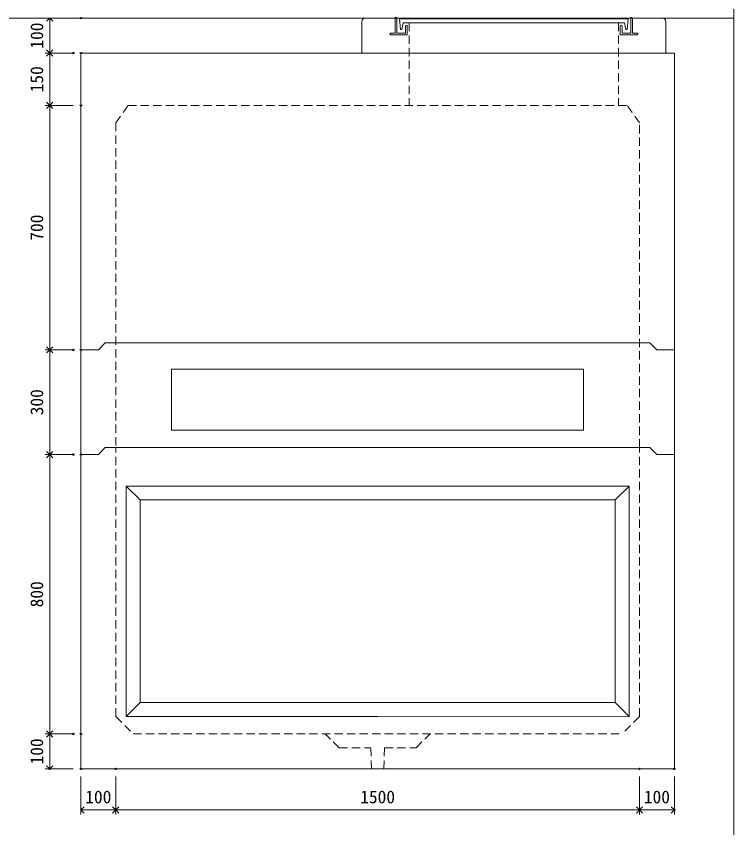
# Model space of a CAD drawing. Units: millimetres, scale not verified. Extents: x -6420 to 6420, y -3053 to 3053.
# Drawn here: x 4365 to 6420, y -1576 to 748 of the extents above; entities that cross this region are included whole.
import ezdxf
from ezdxf.enums import TextEntityAlignment as Align

# ---------------------------------------------------------------- set-up
doc = ezdxf.new("R2010")
doc.units = ezdxf.units.MM
doc.header["$LTSCALE"] = 20
doc.header["$PDMODE"] = 32
doc.header["$PDSIZE"] = 4
for name, pattern in [('DASHED1', [1.8, 1.2, -0.6]), ('USER2', [50.8, 31.75, -6.35, 6.35, -6.35]), ('USER5', [3.185, 0.01, -3.175])]:
    doc.linetypes.add(name, pattern=pattern)
doc.layers.add('0-1_Defpoints', color=7, linetype='Continuous')
for name, color, linetype, lineweight in [('0-2_waku', 7, 'Continuous', 18), ('0-3_gaikei', 7, 'Continuous', 18), ('0-4_kakure', 7, 'DASHED1', 5), ('0-5_sunpou', 7, 'Continuous', 5), ('0-8_uchigawa', 6, 'Continuous', 18), ('0-A_futa', 3, 'Continuous', 18), ('0-B_GL', 4, 'Continuous', 18), ('1-2_uchigawa2', 6, 'USER2', 18)]:
    doc.layers.add(name, color=color, linetype=linetype, lineweight=lineweight)
doc.styles.add('ＭＳ ゴシック', font='')
doc.styles.get('ＭＳ ゴシック').set_extended_font_data('MS Gothic')

# ---------------------------------------------------------------- blocks, each defined once
blk = doc.blocks.new('_Open90')
at = {"layer": '0-5_sunpou'}
blk.add_line((0, 0), (-1, 0), dxfattribs=at)
blk.add_lwpolyline([(-0.5, 0.5), (0, 0), (-0.5, -0.5)], dxfattribs=at)
blk = doc.blocks.new('D69')
at = {"layer": '0-1_Defpoints'}
for p in [(7133.24, 3327.42), (7044.21, 3227.42), (7133.24, 3227.42)]:
    blk.add_point(p, dxfattribs=at)
at = {"layer": '0-5_sunpou'}
for p, q in [((7111.24, 3327.42), (7031.21, 3327.42)), ((7044.21, 3309.42), (7044.21, 3245.42)), ((7111.24, 3227.42), (7031.21, 3227.42))]:
    blk.add_line(p, q, dxfattribs=at)
at = {"layer": '0-5_sunpou', "xscale": 18, "yscale": 18}
for p, rotation in [((7044.21, 3327.42), 90), ((7044.21, 3227.42), 270)]:
    blk.add_blockref('_Open90', p, dxfattribs=dict(at, rotation=rotation))
at = {"layer": '0-5_sunpou', "style": 'ＭＳ ゴシック'}
blk.add_text('100', height=36.66, rotation=90, dxfattribs=at).set_placement((7036.21, 3239.92), align=Align.BOTTOM_LEFT)
blk = doc.blocks.new('D70')
at = {"layer": '0-1_Defpoints'}
for p in [(7111.24, 3227.42), (7044.21, 3077.42), (7133.24, 3077.42)]:
    blk.add_point(p, dxfattribs=at)
at = {"layer": '0-5_sunpou'}
for p, q in [((7089.24, 3227.42), (7031.21, 3227.42)), ((7044.21, 3209.42), (7044.21, 3095.42)), ((7111.24, 3077.42), (7031.21, 3077.42))]:
    blk.add_line(p, q, dxfattribs=at)
at = {"layer": '0-5_sunpou', "xscale": 18, "yscale": 18}
for p, rotation in [((7044.21, 3227.42), 90), ((7044.21, 3077.42), 270)]:
    blk.add_blockref('_Open90', p, dxfattribs=dict(at, rotation=rotation))
at = {"layer": '0-5_sunpou', "style": 'ＭＳ ゴシック'}
blk.add_text('150', height=36.66, rotation=90, dxfattribs=at).set_placement((7036.21, 3114.92), align=Align.BOTTOM_LEFT)
blk = doc.blocks.new('D71')
at = {"layer": '0-1_Defpoints'}
for p in [(7133.24, 3077.42), (7044.21, 2377.42), (7133.24, 2377.42)]:
    blk.add_point(p, dxfattribs=at)
at = {"layer": '0-5_sunpou'}
for p, q in [((7111.24, 3077.42), (7031.21, 3077.42)), ((7044.21, 3059.42), (7044.21, 2395.42)), ((7111.24, 2377.42), (7031.21, 2377.42))]:
    blk.add_line(p, q, dxfattribs=at)
at = {"layer": '0-5_sunpou', "xscale": 18, "yscale": 18}
for p, rotation in [((7044.21, 3077.42), 90), ((7044.21, 2377.42), 270)]:
    blk.add_blockref('_Open90', p, dxfattribs=dict(at, rotation=rotation))
at = {"layer": '0-5_sunpou', "style": 'ＭＳ ゴシック'}
blk.add_text('700', height=36.66, rotation=90, dxfattribs=at).set_placement((7036.21, 2689.92), align=Align.BOTTOM_LEFT)
blk = doc.blocks.new('A$C13530FD9')
at = {"layer": '0-3_gaikei'}
for p, q in [((10, 100), (95, 100)), ((775, 100), (860, 100)), ((0, 0), (0, 90)), ((870, 0), (870, 90))]:
    blk.add_line(p, q, dxfattribs=at)
for centre, radius, start, end in [((9.42, 90.58), 9.44, 86.47383, 183.52617), ((860.33, 90.33), 9.68, 358.04251, 91.95749), ((860, 90), 10, 0, 10)]:
    blk.add_arc(centre, radius, start, end, dxfattribs=at)
at = {"layer": '0-4_kakure', "linetype": 'USER5', "lineweight": 18}
for p, q in [((135, 0), (135, 86.5)), ((735, 0), (735, 86.5))]:
    blk.add_line(p, q, dxfattribs=at)
at = {"layer": '0-A_futa'}
for p, q in [((95, 100), (95, 57)), ((97, 102), (100, 102)), ((100, 102), (100, 57)), ((107.81, 97.5), (762.14, 97.5)), ((107.81, 97.5), (110.3, 67.5)), ((762.14, 97.5), (759.89, 67.5)), ((770, 102), (773, 102)), ((770, 102), (770, 57)), ((775, 100), (775, 57)), ((118.33, 86.5), (114.01, 67.5)), ((118.33, 86.5), (751.67, 86.5)), ((125, 77), (125, 57)), ((127, 79), (128, 79)), ((130, 77), (130, 52)), ((740, 77), (740, 52)), ((743, 79), (742, 79)), ((745, 77), (745, 57)), ((751.67, 86.5), (755.99, 67.5)), ((80, 55), (80, 54)), ((82, 57), (95, 57)), ((130, 52), (82, 52)), ((100, 57), (125, 57)), ((110.3, 67.5), (114.01, 67.5)), ((740, 52), (788, 52)), ((770, 57), (745, 57)), ((759.89, 67.5), (755.99, 67.5)), ((788, 57), (775, 57)), ((790, 55), (790, 54))]:
    blk.add_line(p, q, dxfattribs=at)
for centre, start, end in [((97, 100), 90, 180), ((773, 100), 0, 90), ((127, 77), 90, 180), ((128, 77), 0, 90), ((742, 77), 90, 180), ((743, 77), 0, 90), ((82, 55), 90, 180), ((82, 54), 180, 270), ((788, 55), 0, 90), ((788, 54), 270, 0)]:
    blk.add_arc(centre, 2, start, end, dxfattribs=at)
blk = doc.blocks.new('D75')
at = {"layer": '0-1_Defpoints'}
for p in [(7111.24, 2377.42), (7044.21, 2077.42), (7111.24, 2077.42)]:
    blk.add_point(p, dxfattribs=at)
at = {"layer": '0-5_sunpou'}
for p, q in [((7089.24, 2377.42), (7031.21, 2377.42)), ((7044.21, 2359.42), (7044.21, 2095.42)), ((7089.24, 2077.42), (7031.21, 2077.42))]:
    blk.add_line(p, q, dxfattribs=at)
at = {"layer": '0-5_sunpou', "xscale": 18, "yscale": 18}
for p, rotation in [((7044.21, 2377.42), 90), ((7044.21, 2077.42), 270)]:
    blk.add_blockref('_Open90', p, dxfattribs=dict(at, rotation=rotation))
at = {"layer": '0-5_sunpou', "style": 'ＭＳ ゴシック'}
blk.add_text('300', height=36.66, rotation=90, dxfattribs=at).set_placement((7036.21, 2189.92), align=Align.BOTTOM_LEFT)
blk = doc.blocks.new('D76')
at = {"layer": '0-1_Defpoints'}
for p in [(7133.24, 2077.42), (7044.21, 1277.42), (7133.24, 1277.42)]:
    blk.add_point(p, dxfattribs=at)
at = {"layer": '0-5_sunpou'}
for p, q in [((7111.24, 2077.42), (7031.21, 2077.42)), ((7044.21, 2059.42), (7044.21, 1295.42)), ((7111.24, 1277.42), (7031.21, 1277.42))]:
    blk.add_line(p, q, dxfattribs=at)
at = {"layer": '0-5_sunpou', "xscale": 18, "yscale": 18}
for p, rotation in [((7044.21, 2077.42), 90), ((7044.21, 1277.42), 270)]:
    blk.add_blockref('_Open90', p, dxfattribs=dict(at, rotation=rotation))
at = {"layer": '0-5_sunpou', "style": 'ＭＳ ゴシック'}
blk.add_text('800', height=36.66, rotation=90, dxfattribs=at).set_placement((7036.21, 1639.92), align=Align.BOTTOM_LEFT)
blk = doc.blocks.new('D77')
at = {"layer": '0-1_Defpoints'}
for p in [(7111.24, 1277.42), (7044.21, 1177.42), (7133.24, 1177.42)]:
    blk.add_point(p, dxfattribs=at)
at = {"layer": '0-5_sunpou'}
for p, q in [((7089.24, 1277.42), (7031.21, 1277.42)), ((7044.21, 1259.42), (7044.21, 1195.42)), ((7111.24, 1177.42), (7031.21, 1177.42))]:
    blk.add_line(p, q, dxfattribs=at)
at = {"layer": '0-5_sunpou', "xscale": 18, "yscale": 18}
for p, rotation in [((7044.21, 1277.42), 90), ((7044.21, 1177.42), 270)]:
    blk.add_blockref('_Open90', p, dxfattribs=dict(at, rotation=rotation))
at = {"layer": '0-5_sunpou', "style": 'ＭＳ ゴシック'}
blk.add_text('100', height=36.66, rotation=90, dxfattribs=at).set_placement((7036.21, 1189.92), align=Align.BOTTOM_LEFT)
blk = doc.blocks.new('D78')
at = {"layer": '0-1_Defpoints'}
for p in [(7133.24, 1177.42), (7233.24, 1177.42), (7233.24, 1059.71)]:
    blk.add_point(p, dxfattribs=at)
at = {"layer": '0-5_sunpou'}
for p, q in [((7133.24, 1155.42), (7133.24, 1046.71)), ((7233.24, 1155.42), (7233.24, 1046.71)), ((7151.24, 1059.71), (7215.24, 1059.71))]:
    blk.add_line(p, q, dxfattribs=at)
at = {"layer": '0-5_sunpou', "xscale": 18, "yscale": 18, "rotation": 180}
blk.add_blockref('_Open90', (7133.24, 1059.71), dxfattribs=at)
at = {"layer": '0-5_sunpou', "xscale": 18, "yscale": 18}
blk.add_blockref('_Open90', (7233.24, 1059.71), dxfattribs=at)
at = {"layer": '0-5_sunpou', "style": 'ＭＳ ゴシック'}
blk.add_text('100', height=36.66, dxfattribs=at).set_placement((7145.74, 1067.71), align=Align.BOTTOM_LEFT)
blk = doc.blocks.new('D79')
at = {"layer": '0-1_Defpoints'}
for p in [(7233.24, 1177.42), (8733.24, 1177.42), (8733.24, 1059.71)]:
    blk.add_point(p, dxfattribs=at)
at = {"layer": '0-5_sunpou'}
for p, q in [((7233.24, 1155.42), (7233.24, 1046.71)), ((8733.24, 1155.42), (8733.24, 1046.71)), ((7251.24, 1059.71), (8715.24, 1059.71))]:
    blk.add_line(p, q, dxfattribs=at)
at = {"layer": '0-5_sunpou', "xscale": 18, "yscale": 18, "rotation": 180}
blk.add_blockref('_Open90', (7233.24, 1059.71), dxfattribs=at)
at = {"layer": '0-5_sunpou', "xscale": 18, "yscale": 18}
blk.add_blockref('_Open90', (8733.24, 1059.71), dxfattribs=at)
at = {"layer": '0-5_sunpou', "style": 'ＭＳ ゴシック'}
blk.add_text('1500', height=36.66, dxfattribs=at).set_placement((7933.24, 1067.71), align=Align.BOTTOM_LEFT)
blk = doc.blocks.new('D80')
at = {"layer": '0-1_Defpoints'}
for p in [(8733.24, 1177.42), (8833.24, 1177.42), (8833.24, 1059.71)]:
    blk.add_point(p, dxfattribs=at)
at = {"layer": '0-5_sunpou'}
for p, q in [((8733.24, 1155.42), (8733.24, 1046.71)), ((8833.24, 1155.42), (8833.24, 1046.71)), ((8751.24, 1059.71), (8815.24, 1059.71))]:
    blk.add_line(p, q, dxfattribs=at)
at = {"layer": '0-5_sunpou', "xscale": 18, "yscale": 18, "rotation": 180}
blk.add_blockref('_Open90', (8733.24, 1059.71), dxfattribs=at)
at = {"layer": '0-5_sunpou', "xscale": 18, "yscale": 18}
blk.add_blockref('_Open90', (8833.24, 1059.71), dxfattribs=at)
at = {"layer": '0-5_sunpou', "style": 'ＭＳ ゴシック'}
blk.add_text('100', height=36.66, dxfattribs=at).set_placement((8745.74, 1067.71), align=Align.BOTTOM_LEFT)

msp = doc.modelspace()

# ---------------------------------------------------------------- linework, layer by layer
at = {"layer": '0-2_waku'}
for p, q in [((6419.84, 3052.6), (6419.84, -2647.4)), ((6419.84, 3042.01), (6419.84, -2657.99)), ((6419.84, 3042.01), (6419.84, -2657.99)), ((6419.84, 3042.01), (6419.84, -2657.99)), ((6419.84, 2685.76), (6419.84, -2657.99))]:
    msp.add_line(p, q, dxfattribs=at)
at = {"layer": '0-3_gaikei'}
for p, q in [((4549.84, 642.6), (6249.84, 642.6)), ((4549.84, 642.6), (4549.84, -507.4)), ((6249.84, 642.6), (6249.84, -507.4)), ((4549.84, -207.4), (4599.84, -207.4)), ((4549.84, -207.4), (4599.84, -207.4)), ((4619.84, -187.4), (4599.84, -207.4)), ((4619.84, -187.4), (6179.84, -187.4)), ((6179.84, -187.4), (6199.84, -207.4)), ((6199.84, -207.4), (6249.84, -207.4)), ((4619.84, -487.4), (4599.84, -507.4)), ((4619.84, -487.4), (4599.84, -507.4)), ((4619.84, -487.4), (4599.84, -507.4)), ((4619.84, -487.4), (4599.84, -507.4)), ((4619.84, -487.4), (4599.84, -507.4)), ((4619.84, -487.4), (4599.84, -507.4)), ((4619.84, -487.4), (4599.84, -507.4)), ((4619.84, -487.4), (4599.84, -507.4)), ((4619.84, -487.4), (4599.84, -507.4)), ((4619.84, -487.4), (4599.84, -507.4)), ((4619.84, -487.4), (4599.84, -507.4)), ((4619.84, -487.4), (4599.84, -507.4)), ((4619.84, -487.4), (4599.84, -507.4)), ((4619.84, -487.4), (4599.84, -507.4)), ((4619.84, -487.4), (4599.84, -507.4)), ((4619.84, -487.4), (4599.84, -507.4)), ((4619.84, -487.4), (4599.84, -507.4)), ((4619.84, -487.4), (4599.84, -507.4)), ((4619.84, -487.4), (4599.84, -507.4)), ((4619.84, -487.4), (4599.84, -507.4)), ((4619.84, -487.4), (4599.84, -507.4)), ((4619.84, -487.4), (6179.84, -487.4)), ((4619.84, -487.4), (6179.84, -487.4)), ((4619.84, -487.4), (6179.84, -487.4)), ((4619.84, -487.4), (6179.84, -487.4)), ((4619.84, -487.4), (6179.84, -487.4)), ((4619.84, -487.4), (6179.84, -487.4)), ((4619.84, -487.4), (6179.84, -487.4)), ((4619.84, -487.4), (6179.84, -487.4)), ((4619.84, -487.4), (6179.84, -487.4)), ((4619.84, -487.4), (6179.84, -487.4)), ((4619.84, -487.4), (6179.84, -487.4)), ((4619.84, -487.4), (6179.84, -487.4)), ((4619.84, -487.4), (6179.84, -487.4)), ((4619.84, -487.4), (6179.84, -487.4)), ((4619.84, -487.4), (6179.84, -487.4)), ((4619.84, -487.4), (6179.84, -487.4)), ((4619.84, -487.4), (6179.84, -487.4)), ((4619.84, -487.4), (6179.84, -487.4)), ((4619.84, -487.4), (6179.84, -487.4)), ((4619.84, -487.4), (6179.84, -487.4)), ((4619.84, -487.4), (6179.84, -487.4)), ((6179.84, -487.4), (6199.84, -507.4)), ((6179.84, -487.4), (6199.84, -507.4)), ((6179.84, -487.4), (6199.84, -507.4)), ((6179.84, -487.4), (6199.84, -507.4)), ((6179.84, -487.4), (6199.84, -507.4)), ((6179.84, -487.4), (6199.84, -507.4)), ((6179.84, -487.4), (6199.84, -507.4)), ((6179.84, -487.4), (6199.84, -507.4)), ((6179.84, -487.4), (6199.84, -507.4)), ((6179.84, -487.4), (6199.84, -507.4)), ((6179.84, -487.4), (6199.84, -507.4)), ((6179.84, -487.4), (6199.84, -507.4)), ((6179.84, -487.4), (6199.84, -507.4)), ((6179.84, -487.4), (6199.84, -507.4)), ((6179.84, -487.4), (6199.84, -507.4)), ((6179.84, -487.4), (6199.84, -507.4)), ((6179.84, -487.4), (6199.84, -507.4)), ((6179.84, -487.4), (6199.84, -507.4)), ((6179.84, -487.4), (6199.84, -507.4)), ((6179.84, -487.4), (6199.84, -507.4)), ((6179.84, -487.4), (6199.84, -507.4)), ((4549.84, -507.4), (4599.84, -507.4)), ((4549.84, -507.4), (4599.84, -507.4)), ((4549.84, -507.4), (4599.84, -507.4)), ((4549.84, -507.4), (4599.84, -507.4)), ((4549.84, -507.4), (4599.84, -507.4)), ((4549.84, -507.4), (4599.84, -507.4)), ((4549.84, -507.4), (4599.84, -507.4)), ((4549.84, -507.4), (4599.84, -507.4)), ((4549.84, -507.4), (4549.84, -1407.4)), ((4549.84, -507.4), (4599.84, -507.4)), ((4549.84, -507.4), (4599.84, -507.4)), ((4549.84, -507.4), (4599.84, -507.4)), ((4549.84, -507.4), (4599.84, -507.4)), ((4549.84, -507.4), (4599.84, -507.4)), ((4549.84, -507.4), (4599.84, -507.4)), ((4549.84, -507.4), (4599.84, -507.4)), ((4549.84, -507.4), (4599.84, -507.4)), ((4549.84, -507.4), (4599.84, -507.4)), ((4549.84, -507.4), (4599.84, -507.4)), ((4549.84, -507.4), (4599.84, -507.4)), ((4549.84, -507.4), (4599.84, -507.4)), ((4549.84, -507.4), (4599.84, -507.4)), ((6199.84, -507.4), (6249.84, -507.4)), ((6199.84, -507.4), (6249.84, -507.4)), ((6199.84, -507.4), (6249.84, -507.4)), ((6199.84, -507.4), (6249.84, -507.4)), ((6199.84, -507.4), (6249.84, -507.4)), ((6199.84, -507.4), (6249.84, -507.4)), ((6199.84, -507.4), (6249.84, -507.4)), ((6199.84, -507.4), (6249.84, -507.4)), ((6199.84, -507.4), (6249.84, -507.4)), ((6199.84, -507.4), (6249.84, -507.4)), ((6199.84, -507.4), (6249.84, -507.4)), ((6199.84, -507.4), (6249.84, -507.4)), ((6199.84, -507.4), (6249.84, -507.4)), ((6199.84, -507.4), (6249.84, -507.4)), ((6199.84, -507.4), (6249.84, -507.4)), ((6199.84, -507.4), (6249.84, -507.4)), ((6199.84, -507.4), (6249.84, -507.4)), ((6199.84, -507.4), (6249.84, -507.4)), ((6199.84, -507.4), (6249.84, -507.4)), ((6199.84, -507.4), (6249.84, -507.4)), ((6199.84, -507.4), (6249.84, -507.4)), ((6249.84, -1407.4), (6249.84, -507.4)), ((4549.84, -1407.4), (6249.84, -1407.4))]:
    msp.add_line(p, q, dxfattribs=at)
at = {"layer": '0-4_kakure'}
for p, q in [((5489.84, 729.1), (5489.84, 492.6)), ((6089.84, 729.1), (6089.84, 492.6)), ((4649.84, 442.6), (4684.84, 492.6)), ((4684.84, 492.6), (6114.84, 492.6)), ((6149.84, 442.6), (6114.84, 492.6)), ((4649.84, 442.6), (4649.84, -487.4)), ((6149.84, -487.4), (6149.84, 442.6)), ((4649.84, -1257.4), (4649.84, -487.4)), ((6149.84, -1257.4), (6149.84, -487.4)), ((4649.84, -1257.4), (4699.84, -1307.4)), ((6149.84, -1257.4), (6099.84, -1307.4)), ((4699.84, -1307.4), (6099.84, -1307.4)), ((5289.84, -1347.4), (5249.84, -1307.4)), ((5289.84, -1347.4), (5379.84, -1347.4)), ((5379.84, -1347.4), (5382.34, -1407.4)), ((5419.84, -1347.4), (5417.34, -1407.4))]:
    msp.add_line(p, q, dxfattribs=at)
msp.add_lwpolyline([(5419.84, -1347.4), (5509.84, -1347.4), (5549.84, -1307.4)], dxfattribs=at)
at = {"layer": '0-8_uchigawa'}
for p, q in [((4679.84, -597.4), (5399.84, -597.4)), ((4679.84, -597.4), (4679.84, -1257.4)), ((4719.84, -637.4), (4679.84, -597.4)), ((6119.84, -597.4), (5399.84, -597.4)), ((6079.84, -637.4), (6119.84, -597.4)), ((6119.84, -597.4), (6119.84, -1257.4)), ((6119.84, -597.4), (6119.84, -1257.4)), ((4719.84, -637.4), (4719.84, -1217.4)), ((4719.84, -637.4), (5399.84, -637.4)), ((4719.84, -637.4), (5399.84, -637.4)), ((6079.84, -637.4), (5399.84, -637.4)), ((6079.84, -637.4), (6079.84, -1217.4)), ((4719.84, -1217.4), (4679.84, -1257.4)), ((4719.84, -1217.4), (5399.84, -1217.4)), ((4679.84, -1257.4), (5399.84, -1257.4)), ((5400.53, -1258.09), (6119.84, -1257.4))]:
    msp.add_line(p, q, dxfattribs=at)
msp.add_lwpolyline([(5399.84, -1217.4), (6079.84, -1217.4), (6119.84, -1257.4)], dxfattribs=at)
at = {"layer": '0-B_GL'}
msp.add_line((-1740.16, 742.6), (6419.84, 742.6), dxfattribs=at)
at = {"layer": '1-2_uchigawa2'}
for p, q in [((4809.84, -262.4), (5399.84, -262.4)), ((4809.84, -262.4), (4809.84, -437.4)), ((5989.84, -262.4), (5399.84, -262.4)), ((5989.84, -262.4), (5989.84, -437.4)), ((4809.84, -437.4), (5400.37, -437.4)), ((5989.84, -437.4), (5399.3, -437.4))]:
    msp.add_line(p, q, dxfattribs=at)

# ---------------------------------------------------------------- block references
at = {"layer": '0-4_kakure'}
msp.add_blockref('A$C13530FD9', (5354.84, 642.6), dxfattribs=at)
at = {"layer": '0-5_sunpou'}
for name in ['D69', 'D70', 'D71', 'D75', 'D76', 'D77', 'D78', 'D79', 'D80']:
    msp.add_blockref(name, (-2583.4, -2584.82), dxfattribs=at)

doc.saveas('drawing.dxf')
